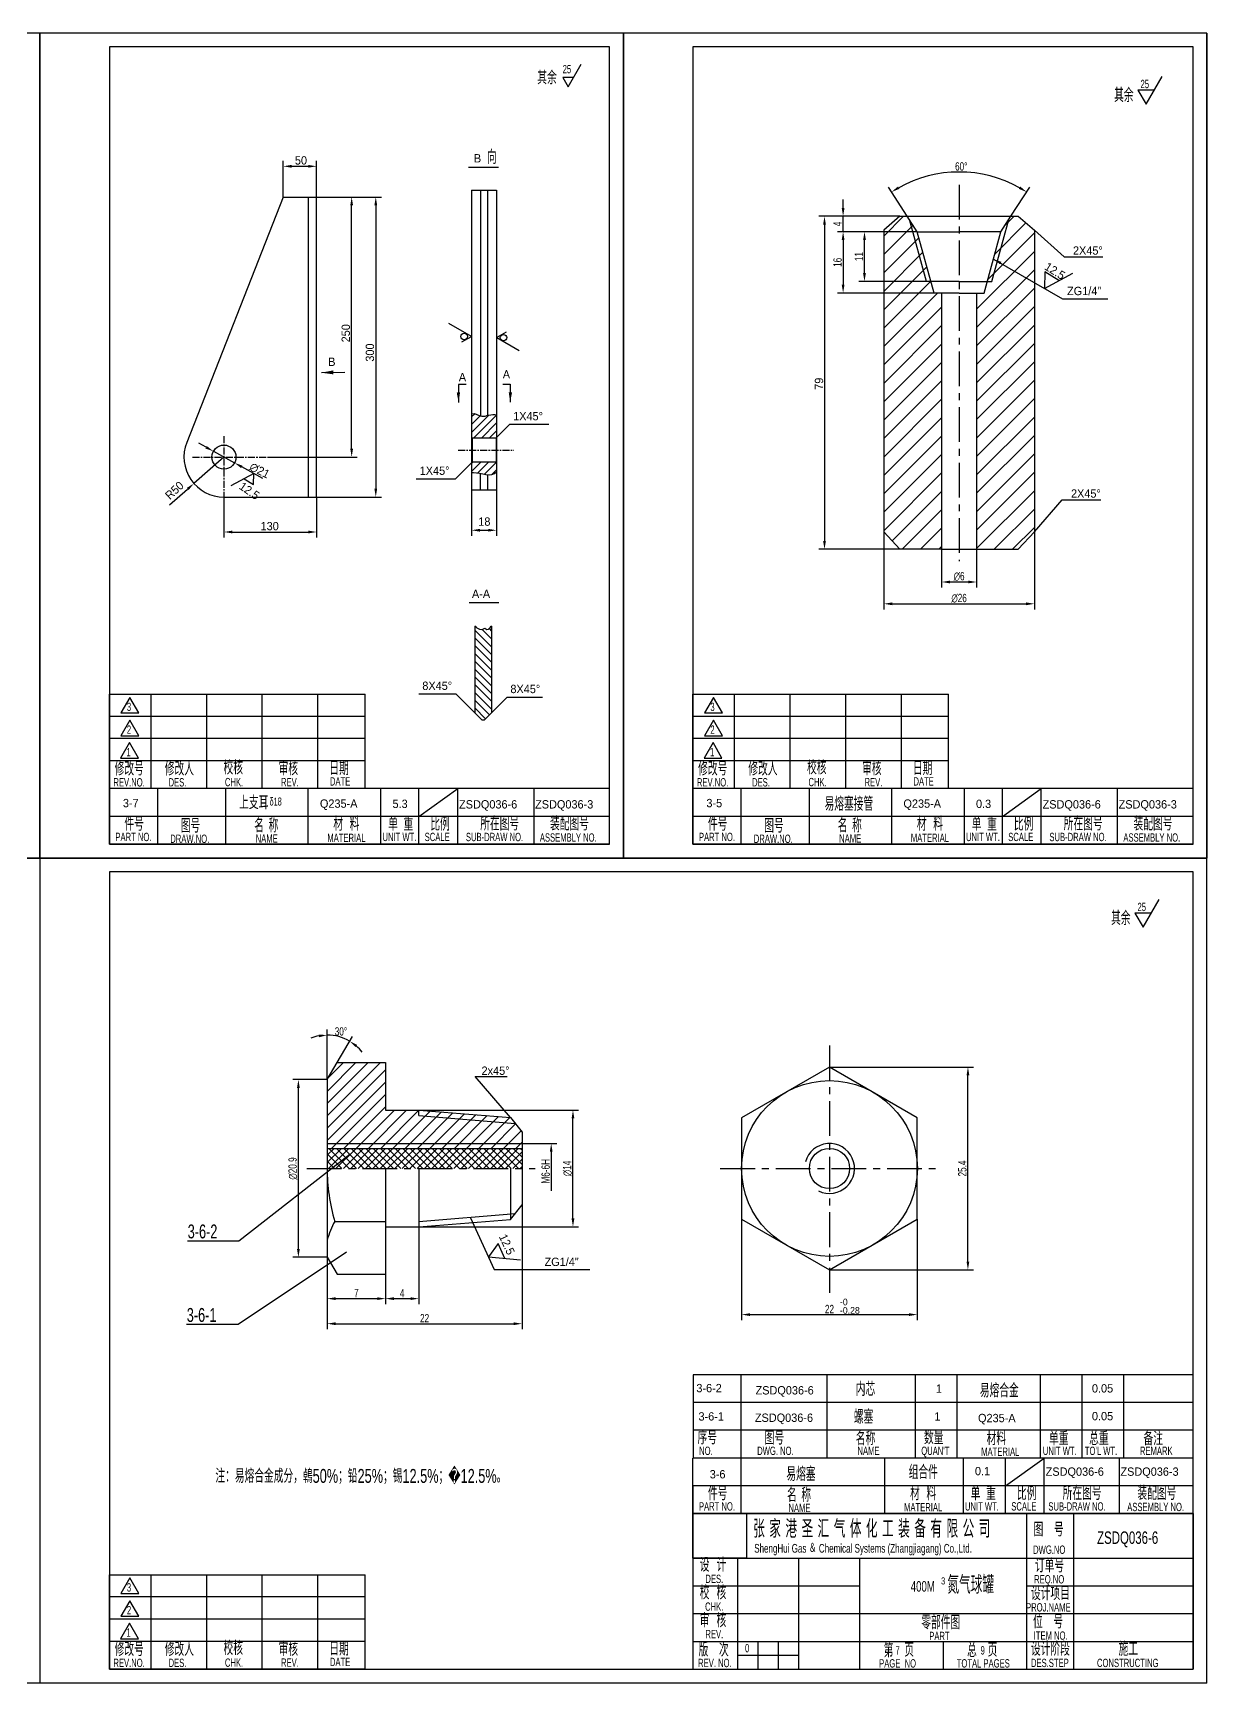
# Model space of a CAD drawing. Header units: millimetres. Extents: x 498745 to 743872, y 17439 to 118325.
# Drawn here: x 626138 to 645150, y 60414 to 87144 of the extents above; entities that cross this region are included whole.
import ezdxf

# ---------------------------------------------------------------- set-up
doc = ezdxf.new("R2010")
doc.units = ezdxf.units.MM
doc.header["$LTSCALE"] = 45
doc.linetypes.add('CENTER', pattern=[2, 1.25, -0.25, 0.25, -0.25])
doc.styles.add('HGCAD', font='HGCAD.SHX', dxfattribs={"width": 0.75, "bigfont": 'HGCADHZ.SHX'})
picture_1 = doc.add_image_def('image1.jpg', size_in_pixel=(195, 162))

# ---------------------------------------------------------------- blocks, each defined once
blk = doc.blocks.new('xgl')
at = {"color": 4, "linetype": 'Continuous'}
for p, q in [((0, 34), (92, 34)), ((0, 0), (0, 34)), ((92, 0), (92, 34)), ((92, 0), (0, 0))]:
    blk.add_line(p, q, dxfattribs=at)
at = {"color": 2, "linetype": 'Continuous'}
for p, q in [((15, 0), (15, 34)), ((35, 0), (35, 34)), ((55, 0), (55, 34)), ((75, 0), (75, 34)), ((92, 26), (0, 26)), ((92, 18), (0, 18)), ((92, 10), (0, 10))]:
    blk.add_line(p, q, dxfattribs=at)
at = {"color": 7, "linetype": 'Continuous'}
for points in [[(4.13, 27.23), (10.59, 27.23), (7.36, 32.82)], [(4.13, 19.03), (10.59, 19.03), (7.36, 24.62)], [(3.99, 10.96), (10.45, 10.96), (7.22, 16.55)]]:
    blk.add_lwpolyline(points, close=True, dxfattribs=at)
at = {"color": 7, "linetype": 'Continuous', "style": 'HGCAD', "width": 0.7}
for s, p in [('3', (6.28, 27.91)), ('2', (6.28, 19.71)), ('1', (6.14, 11.64)), ('REV.NO.', (1.43, 0.75)), ('DES.', (21.29, 0.75)), ('DATE', (79.36, 1.08))]:
    blk.add_text(s, height=3, dxfattribs=at).set_placement(p)
at = {"style": 'HGCAD', "width": 0.7}
for s, height, p in [('修改号', 5, (1.87, 4.69)), ('修改人', 5, (19.93, 4.69)), ('校核', 5, (41.07, 5.06)), ('审核', 5, (60.88, 4.75)), ('日期', 5, (79.15, 4.84)), ('CHK.', 3, (41.57, 0.83)), ('REV.', 3, (61.76, 0.83))]:
    blk.add_text(s, height=height, dxfattribs=at).set_placement(p)

msp = doc.modelspace()

# ---------------------------------------------------------------- hatches: boundary and pattern name
at = {"linetype": 'Continuous'}
h = msp.add_hatch(dxfattribs=at)
h.set_pattern_fill('ANSI31', scale=1687.5, style=0)
h.set_pattern_definition([(45, (654690.17, 60443.5), (-149.1553, 149.1553), [])])
h.paths.add_polyline_path([(640853.06, 82932.05), (640730.45, 82932.05), (639917.18, 82932.05), (639917.18, 79061.56), (640177, 78779.89), (640853.06, 78779.89)])
h.paths.add_polyline_path([(640678.93, 83120.21), (640605.72, 83120.21), (639917.18, 83120.21), (639917.18, 82932.05), (640730.45, 82932.05)])
h.paths.add_polyline_path([(640385.31, 83925.08), (639917.18, 83925.08), (639917.18, 83120.21), (640605.72, 83120.21)])
h.paths.add_polyline_path([(640331.65, 84121.05), (640297.02, 84174.54), (640177, 84174.54), (639917.18, 83948.27), (639917.18, 83925.08), (640385.31, 83925.08)])
h.paths.add_polyline_path([(640458.53, 83925.08), (640385.31, 83925.08), (640605.72, 83120.21), (640678.93, 83120.21)])
h.paths.add_polyline_path([(640331.65, 84121.05), (640385.31, 83925.08), (640458.53, 83925.08)])
h.paths.add_polyline_path([(642354.81, 83099.77), (641755.53, 83446.15), (641666.28, 83120.21), (641593.07, 83120.21), (641541.54, 82932.05), (641418.94, 82932.05), (641418.94, 78779.89), (642095, 78779.89), (642354.81, 79061.56)])
h.paths.add_polyline_path([(642354.81, 83948.27), (642095, 84174.54), (641974.98, 84174.54), (641940.34, 84121.05), (641755.53, 83446.15), (642354.81, 83099.77)])
h.paths.add_polyline_path([(641940.34, 84121.05), (641813.47, 83925.08), (641692.33, 83482.69), (641755.53, 83446.15)])
h.paths.add_polyline_path([(641755.53, 83446.15), (641692.33, 83482.69), (641593.07, 83120.21), (641666.28, 83120.21)])
at = {"ltscale": 2}
h = msp.add_hatch(dxfattribs=at)
h.set_pattern_fill('ANSI31', color=256, scale=28.125, angle=-90, style=0)
h.set_pattern_definition([(315, (679593.24, 421518.65), (63.142426, 63.142426), [])])
edge = h.paths.add_edge_path()
edge.add_spline(control_points=[(633563.05, 77533.16), (633544.56, 77529.62), (633502.52, 77445.4), (633454.28, 77507.82), (633417.38, 77474.87), (633355.18, 77481.13), (633318.64, 77511.73), (633293.05, 77533.16)], knot_values=[507.2267016, 507.2267016, 507.2267016, 507.2267016, 675.78788759, 742.15047789, 812.47216552, 886.53884381, 1059.76529325, 1059.76529325, 1059.76529325, 1059.76529325], degree=3, periodic=0)
edge.add_line((633293.05, 77533.16), (633293.05, 76132.29))
edge.add_line((633293.05, 76132.29), (633410.53, 76014.81))
edge.add_line((633410.53, 76014.81), (633445.57, 76014.81))
edge.add_line((633445.57, 76014.81), (633563.05, 76132.29))
edge.add_line((633563.05, 76132.29), (633563.05, 77533.16))
at = {"linetype": 'Continuous'}
h = msp.add_hatch(dxfattribs=at)
h.set_pattern_fill('ANSI31', scale=1125, style=0)
h.set_pattern_definition([(45, (635267.76, 60443.5), (-99.4369, 99.4369), [])])
h.paths.add_polyline_path([(634057.6, 69154.58), (634057.6, 69339.42), (633946.03, 69480.93), (632387, 69606.65), (632387, 69694.58), (631847, 69694.58), (631847, 70464.08), (631062.39, 70464.08), (630902, 70188.63), (630902, 69154.58)])
h.paths.add_polyline_path([(630902, 69154.58), (630902, 69075.77), (634057.6, 69075.77), (634057.6, 69154.58)])
h.paths.add_polyline_path([(632387, 69694.58), (632387, 69606.65), (633946.03, 69480.93), (633872, 69574.82)], flags=16)
h = msp.add_hatch(dxfattribs=at)
h.set_pattern_fill('ANSI37', scale=675, style=0)
h.set_pattern_definition([(45, (635267.76, 60443.504), (-59.6621, 59.6621), []), (135, (635267.76, 60443.504), (-59.6621, -59.6621), [])])
h.paths.add_polyline_path([(634057.6, 68749.58), (634057.6, 69075.77), (630902, 69075.77), (630902, 68749.58)])

# ---------------------------------------------------------------- linework, layer by layer
at = {"color": 7, "ltscale": 2}
for p, q in [((626250.43, 87144.35), (616800.43, 87144.35)), ((626250.43, 87144.35), (626250.43, 60414.35)), ((626250.43, 73779.35), (626250.43, 87144.35)), ((616800.43, 73779.35), (626250.43, 73779.35)), ((626250.43, 73779.35), (616800.43, 73779.35)), ((645150.43, 60414.35), (607350.43, 60414.35))]:
    msp.add_line(p, q, dxfattribs=at)
at = {"color": 7}
for p, q in [((626250.43, 87144.35), (626250.43, 73779.35)), ((635700.43, 87144.35), (626250.43, 87144.35)), ((635700.43, 87144.35), (635700.43, 73779.35)), ((635700.43, 73779.35), (635700.43, 87144.35)), ((645150.43, 87144.35), (635700.43, 87144.35)), ((645150.43, 73779.35), (645150.43, 87144.35)), ((645150.43, 87144.35), (645150.43, 73779.35)), ((640988.06, 78250.76), (641283.94, 78250.76)), ((632387.86, 74454.35), (633016.49, 74904.35)), ((641837.86, 74454.35), (642466.49, 74904.35)), ((626250.43, 73779.35), (645150.43, 73779.35)), ((645150.43, 73779.35), (626250.43, 73779.35)), ((626250.43, 73779.35), (635700.43, 73779.35)), ((635700.43, 73779.35), (626250.43, 73779.35)), ((635700.43, 73779.35), (645150.43, 73779.35)), ((645150.43, 73779.35), (635700.43, 73779.35)), ((645150.43, 60414.35), (645150.43, 73779.35))]:
    msp.add_line(p, q, dxfattribs=at)
at = {"color": 4, "ltscale": 2}
for p, q in [((627375.43, 86919.35), (627375.43, 74004.35)), ((635475.43, 86919.35), (627375.43, 86919.35)), ((635475.43, 74004.35), (635475.43, 86919.35)), ((630190.88, 84486.21), (628627.36, 80511.42)), ((630190.88, 84486.21), (630730.88, 84486.21)), ((630592.51, 84486.21), (630592.51, 79626.21)), ((630730.88, 79626.21), (630730.88, 84486.21)), ((633240.73, 84597.86), (633240.73, 79737.86)), ((633240.73, 84597.86), (633645.85, 84597.86)), ((633387.27, 84597.86), (633387.27, 80939.81)), ((633499.31, 84597.86), (633499.31, 80949.55)), ((633645.85, 84597.86), (633645.85, 79737.86)), ((633249.73, 80580.26), (633240.73, 80589.26)), ((633636.85, 80580.26), (633249.73, 80580.26)), ((633249.73, 80580.26), (633249.73, 80191.46)), ((633636.85, 80580.26), (633645.85, 80589.26)), ((633636.85, 80580.26), (633636.85, 80191.46)), ((633249.73, 80191.46), (633240.73, 80182.46)), ((633636.85, 80191.46), (633249.73, 80191.46)), ((633636.85, 80191.46), (633645.85, 80182.46)), ((633381.87, 80009.16), (633381.87, 79737.86)), ((633499.31, 79989.84), (633499.31, 79737.86)), ((633645.85, 79737.86), (633240.73, 79737.86)), ((629230.39, 79626.21), (630730.88, 79626.21)), ((633293.05, 77533.16), (633293.05, 76132.29)), ((633563.05, 77533.16), (633563.05, 76132.29)), ((633410.53, 76014.81), (633293.05, 76132.29)), ((633445.57, 76014.81), (633410.53, 76014.81)), ((633563.05, 76132.29), (633445.57, 76014.81)), ((627375.43, 74004.35), (635475.43, 74004.35)), ((636825.43, 74004.35), (644925.43, 74004.35))]:
    msp.add_line(p, q, dxfattribs=at)
at = {"color": 4}
for p, q in [((636825.43, 86919.35), (636825.43, 74004.35)), ((644925.43, 86919.35), (636825.43, 86919.35)), ((644925.43, 74004.35), (644925.43, 86919.35)), ((633190.05, 84973.21), (633675.66, 84973.21)), ((633198.88, 77916.92), (633684.48, 77916.92)), ((635475.43, 74904.35), (627375.43, 74904.35)), ((644925.43, 74904.35), (636825.43, 74904.35)), ((627375.43, 73554.35), (627375.43, 60639.35)), ((644925.43, 73554.35), (627375.43, 73554.35)), ((644925.43, 60639.35), (644925.43, 73554.35)), ((629472.78, 67572.37), (628638.6, 67572.37)), ((629457.74, 66219.43), (628623.56, 66219.43)), ((644925.43, 64059.35), (636825.43, 64059.35)), ((627375.43, 60639.35), (644925.43, 60639.35))]:
    msp.add_line(p, q, dxfattribs=at)
at = {"ltscale": 2}
for p, q in [((634807.15, 86273.85), (635017.03, 86637.36)), ((634894.84, 86425.72), (634719.47, 86425.72)), ((634719.47, 86425.72), (634807.15, 86273.85)), ((630190.88, 84486.21), (630190.88, 85074.84)), ((630730.88, 84486.21), (630730.88, 85074.84)), ((630325.88, 84984.84), (630595.88, 84984.84)), ((630730.88, 84486.21), (631388.41, 84486.21)), ((630730.88, 84486.21), (631779.16, 84486.21)), ((631298.41, 80409.21), (631298.41, 84351.21)), ((631689.16, 84351.21), (631689.16, 79761.21)), ((633236.58, 82227.28), (632873.07, 82437.16)), ((633084.71, 82139.59), (633236.58, 82227.28)), ((633801.86, 82297.99), (633649.99, 82210.31)), ((633649.99, 82210.31), (634013.51, 82000.43)), ((631187.59, 81643.11), (630808.21, 81641.37)), ((633151.93, 81449.91), (633030.29, 81449.91)), ((633030.29, 81449.91), (633030.29, 81158.82)), ((633744.04, 81453.07), (633865.68, 81453.07)), ((633865.68, 81453.07), (633865.68, 81161.98)), ((633240.73, 80926.67), (633290.71, 80976.65)), ((633240.73, 80674.1), (633522.24, 80955.6)), ((633240.73, 80800.38), (633381.87, 80941.52)), ((633273.18, 80580.26), (633645.85, 80952.92)), ((633399.47, 80580.26), (633645.85, 80826.64)), ((633645.85, 80589.26), (633856.33, 80799.75)), ((634489.24, 80799.75), (633856.33, 80799.75)), ((628941.65, 80432.75), (628823.31, 80497.72)), ((633525.75, 80580.26), (633645.85, 80700.35)), ((629230.39, 80274.21), (628743.81, 79846.26)), ((629059.98, 80367.77), (629400.79, 80180.65)), ((629955.82, 80274.21), (631388.41, 80274.21)), ((633240.73, 80168.96), (633263.24, 80191.46)), ((633240.73, 80042.67), (633389.52, 80191.46)), ((633340.75, 80016.41), (633515.81, 80191.46)), ((629711.84, 80007.35), (629343.15, 79806.7)), ((629858.12, 79929.55), (629519.13, 80115.68)), ((629557.8, 79923.52), (629707.42, 79832.04)), ((629707.42, 79832.04), (629711.84, 80007.35)), ((633240.73, 80182.46), (632975.41, 79917.14)), ((633447.44, 79996.81), (633639.47, 80188.84)), ((633568.8, 79991.88), (633645.85, 80068.93)), ((628348.83, 79498.87), (628642.44, 79757.1)), ((632975.41, 79917.14), (632342.51, 79917.14)), ((632975.41, 79917.14), (632442.24, 79917.14)), ((633240.73, 79737.86), (633240.73, 78998.92)), ((633645.85, 79737.86), (633645.85, 78998.92)), ((629230.39, 79610.62), (629230.39, 78970.33)), ((630730.88, 79626.21), (631779.16, 79626.21)), ((630730.88, 79626.21), (630730.88, 78970.33)), ((629365.39, 79060.33), (630595.88, 79060.33)), ((633375.73, 79088.92), (633510.85, 79088.92)), ((632992.73, 76432.61), (632385.16, 76432.61)), ((633293.05, 76132.29), (632992.73, 76432.61)), ((633563.05, 76132.29), (633811.6, 76380.84)), ((634388.51, 76380.84), (633811.6, 76380.84))]:
    msp.add_line(p, q, dxfattribs=at)
at = {"color": 7, "linetype": 'Continuous'}
for p, q in [((644164.99, 85989.64), (644425.46, 86440.77)), ((644032.16, 86219.72), (644164.99, 85989.64)), ((644297.83, 86219.72), (644032.16, 86219.72)), ((640297.02, 84174.54), (639992.77, 84644.49)), ((641974.98, 84174.54), (642279.23, 84644.49)), ((639257.4, 84309.54), (639257.4, 84444.54)), ((639167.4, 84174.54), (638866.4, 84174.54)), ((638956.4, 84039.54), (638956.4, 78914.89)), ((640177, 84174.54), (639167.4, 84174.54)), ((639257.4, 83925.08), (639257.4, 84174.54)), ((640605.72, 83120.21), (640331.65, 84121.05)), ((641666.28, 83120.21), (641940.34, 84121.05)), ((642354.81, 83948.27), (642835.4, 83520.73)), ((639917.18, 83925.08), (639167.4, 83925.08)), ((639513.56, 83925.08), (639167.4, 83925.08)), ((639257.4, 83790.08), (639257.4, 83067.05)), ((639257.4, 83790.08), (639257.4, 83655.08)), ((640458.53, 83925.08), (639513.56, 83925.08)), ((639603.56, 83255.21), (639603.56, 83790.08)), ((641692.33, 83482.69), (642809.26, 82837.1)), ((642835.4, 83520.73), (643462.36, 83520.73)), ((642526.06, 83273.35), (642517.03, 83007.83)), ((642517.03, 83007.83), (642976.75, 83252.8)), ((642751.49, 83132.76), (642526.06, 83273.35)), ((640730.45, 82932.05), (639167.4, 82932.05)), ((640605.72, 83120.21), (639513.56, 83120.21)), ((642809.26, 82837.1), (643546.73, 82837.1)), ((642354.81, 79061.56), (642803.25, 79584.32)), ((642803.25, 79584.32), (643430.21, 79584.32)), ((639917.18, 79061.56), (639917.18, 77807.28)), ((642354.81, 79061.56), (642354.81, 77807.28)), ((640177, 78779.89), (638866.4, 78779.89)), ((640853.06, 78779.89), (640853.06, 78160.76)), ((641418.94, 78779.89), (641418.94, 78160.76)), ((640052.18, 77897.28), (642219.81, 77897.28)), ((635475.43, 74454.35), (627375.43, 74454.35)), ((644925.43, 74454.35), (636825.43, 74454.35)), ((644115.89, 72657.62), (644376.35, 73108.75)), ((643983.05, 72887.7), (644115.89, 72657.62)), ((644248.72, 72887.7), (643983.05, 72887.7)), ((630902, 70188.63), (630902, 71000.06)), ((631062.39, 70464.08), (631310.31, 70889.85)), ((639036.86, 70392.09), (641368.91, 70392.09)), ((630902, 70188.63), (630345.99, 70188.63)), ((630435.99, 67445.52), (630435.99, 70053.63)), ((641278.91, 67242.06), (641278.91, 70257.09)), ((632387, 69694.58), (634972.73, 69694.58)), ((632387, 69606.65), (632387, 69694.58)), ((632387, 69606.65), (633946.03, 69480.93)), ((634882.73, 67939.58), (634882.73, 69559.58)), ((631270.4, 68975.19), (629472.78, 67572.37)), ((630902, 69154.58), (634057.6, 69154.58)), ((634057.6, 69154.58), (634620.24, 69154.58)), ((634530.24, 69019.58), (634530.24, 68388.64)), ((632387, 67892.5), (633946.03, 68018.23)), ((633218.56, 67959.56), (633608.36, 67115.46)), ((634057.6, 68159.73), (634057.6, 66144.73)), ((637614.4, 67928.32), (637614.4, 66292.51)), ((640459.33, 67928.32), (640459.33, 66292.51)), ((632387, 67804.58), (634972.73, 67804.58)), ((632387, 67804.58), (632387, 66551.22)), ((631217.42, 67391.98), (629457.74, 66219.43)), ((633669.24, 67533.96), (633516.26, 67316.75)), ((633780.86, 67292.88), (633669.24, 67533.96)), ((630902, 67310.52), (630345.99, 67310.52)), ((630902, 67310.52), (630902, 66551.22)), ((633516.26, 67316.75), (634035.08, 67269.94)), ((633608.36, 67115.46), (635153.87, 67115.46)), ((639036.86, 67107.06), (641368.91, 67107.06)), ((631847, 67035.08), (631847, 66551.22)), ((631847, 67035.08), (631847, 66551.22)), ((631037, 66641.22), (631712, 66641.22)), ((631982, 66641.22), (632252, 66641.22)), ((630902, 66551.22), (630902, 66144.73)), ((637749.4, 66382.51), (640324.33, 66382.51)), ((631037, 66234.73), (633922.6, 66234.73)), ((644928.66, 64959.35), (636828.66, 64959.35)), ((644928.66, 64959.35), (636828.66, 64959.35)), ((644928.66, 64959.35), (636828.66, 64959.35)), ((644928.66, 64509.35), (636828.66, 64509.35)), ((644925.43, 63609.35), (636825.43, 63609.35))]:
    msp.add_line(p, q, dxfattribs=at)
at = {"color": 1, "linetype": 'CENTER', "ltscale": 10}
for p, q in [((641136, 84683.08), (641136, 78586.92)), ((639036.86, 70739.24), (639036.86, 66733.73)), ((630571.56, 68749.58), (634272.66, 68749.58)), ((637268.83, 68749.58), (640865.29, 68749.58))]:
    msp.add_line(p, q, dxfattribs=at)
at = {"color": 4, "linetype": 'Continuous'}
for p, q in [((640177, 84174.54), (639917.18, 83948.27)), ((639917.18, 83948.27), (639917.18, 79061.56)), ((640177, 84174.54), (642095, 84174.54)), ((640458.53, 83925.08), (640297.02, 84174.54)), ((641813.47, 83925.08), (641974.98, 84174.54)), ((642095, 84174.54), (642354.81, 83948.27)), ((642354.81, 83948.27), (642354.81, 79061.56)), ((640730.45, 82932.05), (640458.53, 83925.08)), ((640458.53, 83925.08), (641136, 83925.08)), ((641813.47, 83925.08), (641136, 83925.08)), ((641541.54, 82932.05), (641813.47, 83925.08)), ((641136, 83120.21), (640605.72, 83120.21)), ((641136, 82932.05), (640730.45, 82932.05)), ((640853.06, 82932.05), (640853.06, 78779.89)), ((641136, 83120.21), (641666.28, 83120.21)), ((641136, 82932.05), (641541.54, 82932.05)), ((641418.94, 82932.05), (641418.94, 78779.89)), ((640177, 78779.89), (639917.18, 79061.56)), ((642095, 78779.89), (642354.81, 79061.56)), ((640853.06, 78779.89), (640177, 78779.89)), ((640853.06, 78779.89), (641418.94, 78779.89)), ((641418.94, 78779.89), (642095, 78779.89)), ((627375.43, 74004.35), (627375.43, 74904.35)), ((628158.89, 74004.35), (628158.89, 74904.35)), ((629256.27, 74904.35), (629256.27, 74004.08)), ((630594.68, 74004.35), (630594.68, 74904.35)), ((631772.38, 74004.35), (631772.38, 74904.35)), ((632387.86, 74004.35), (632387.86, 74904.35)), ((633016.49, 74004.35), (633016.49, 74904.35)), ((634251.68, 74004.35), (634251.68, 74904.35)), ((635475.43, 74004.35), (635475.43, 74904.35)), ((636825.43, 74004.35), (636825.43, 74904.35)), ((637608.88, 74004.35), (637608.88, 74904.35)), ((638706.27, 74904.35), (638706.27, 74004.08)), ((640044.68, 74004.35), (640044.68, 74904.35)), ((641222.37, 74004.35), (641222.37, 74904.35)), ((641837.86, 74004.35), (641837.86, 74904.35)), ((642466.49, 74004.35), (642466.49, 74904.35)), ((643701.68, 74004.35), (643701.68, 74904.35)), ((644925.43, 74004.35), (644925.43, 74904.35)), ((635475.43, 74004.35), (627375.43, 74004.35)), ((644925.43, 74004.35), (636825.43, 74004.35)), ((630902, 70188.63), (631062.39, 70464.08)), ((631062.39, 70464.08), (631847, 70464.08)), ((631847, 70464.08), (631847, 69694.58)), ((630902, 70188.63), (630902, 67310.52)), ((631847, 69694.58), (632387, 69694.58)), ((632387, 69694.58), (633872, 69574.82)), ((633872, 69574.82), (634057.6, 69339.42)), ((634057.6, 69339.42), (634057.6, 68159.73)), ((630902, 69075.77), (634057.6, 69075.77)), ((631847, 68749.58), (631847, 67035.08)), ((632387, 68749.58), (632387, 67804.58)), ((633872, 68749.58), (633872, 67924.33)), ((632387, 67804.58), (633872, 67924.33)), ((633872, 67924.33), (634057.6, 68159.73)), ((631024.6, 67892.33), (631847, 67892.33)), ((631847, 67804.58), (632387, 67804.58)), ((630902, 67310.52), (631062.39, 67035.08)), ((631062.39, 67035.08), (631847, 67035.08)), ((644928.66, 65409.35), (636828.66, 65409.35)), ((644928.66, 65409.35), (636828.66, 65409.35)), ((644928.66, 65409.35), (636828.66, 65409.35)), ((636828.66, 65409.35), (636828.66, 64059.35)), ((637604.68, 64059.35), (637604.68, 65409.35)), ((639001.91, 64059.35), (639001.91, 65409.35)), ((640428.66, 64059.35), (640428.66, 65409.35)), ((641103.66, 64059.35), (641103.66, 65409.35)), ((642453.66, 64059.35), (642453.66, 65409.35)), ((643128.66, 64059.35), (643128.66, 65409.35)), ((643803.66, 64059.35), (643803.66, 65409.35)), ((644925.42, 64059.35), (644925.42, 65409.35)), ((644925.42, 64059.35), (636825.42, 64059.35)), ((644925.42, 64059.35), (636825.42, 64059.35)), ((636825.43, 63159.35), (636825.43, 64059.35)), ((644928.66, 64059.35), (636828.66, 64059.35)), ((644928.66, 64059.35), (636828.66, 64059.35)), ((644928.66, 64059.35), (636831.9, 64059.35)), ((637608.88, 63159.35), (637608.88, 64059.35)), ((639934.87, 63159.35), (639934.87, 64059.35)), ((641204.99, 63159.35), (641204.99, 64059.35)), ((641204.99, 63159.35), (641204.99, 64059.35)), ((641887.49, 63159.35), (641887.49, 64059.35)), ((642516.12, 63159.35), (642516.12, 64059.35)), ((643732.02, 63159.35), (643732.02, 64059.35)), ((636825.43, 63609.35), (636825.43, 63159.35)), ((644925.43, 63159.35), (636822.19, 63159.35)), ((644925.43, 63159.35), (636822.19, 63159.35)), ((644925.43, 63159.35), (636822.19, 63159.35)), ((644925.43, 63159.35), (636822.19, 63159.35)), ((636825.43, 63159.35), (636825.43, 60639.35)), ((644925.43, 63159.35), (636825.43, 63159.35)), ((644925.43, 63159.35), (636825.43, 63159.35)), ((644925.43, 63159.35), (636825.43, 63159.35)), ((636825.43, 63159.35), (644925.43, 63159.35)), ((644925.43, 63159.35), (636825.43, 63159.35)), ((644925.43, 63159.35), (636825.43, 63159.35)), ((644925.43, 63159.35), (636825.43, 63159.35)), ((644925.43, 63159.35), (636825.43, 63159.35)), ((644925.43, 63159.35), (636825.43, 63159.35)), ((644925.43, 63159.35), (636825.43, 63159.35)), ((644925.43, 63159.35), (636825.43, 63159.35)), ((644925.43, 63159.35), (636825.43, 63159.35)), ((644925.43, 63159.35), (636825.43, 63159.35)), ((644925.43, 63159.35), (636825.43, 63159.35)), ((644925.43, 63159.35), (636825.43, 63159.35)), ((644925.43, 63159.35), (636825.43, 63159.35)), ((644925.43, 63159.35), (636825.43, 63159.35)), ((644925.43, 63159.35), (636825.43, 63159.35)), ((644925.43, 63159.35), (636825.43, 63159.35)), ((644925.43, 63159.35), (636825.43, 63159.35)), ((644925.43, 63159.35), (636825.43, 63159.35)), ((644925.43, 63159.35), (636825.43, 63159.35)), ((644925.43, 63159.35), (636825.43, 63159.35)), ((644925.43, 63159.35), (636825.43, 63159.35)), ((644925.43, 63159.35), (636825.43, 63159.35)), ((644925.43, 63159.35), (636825.43, 63159.35)), ((644925.43, 63159.35), (636825.43, 63159.35)), ((644925.43, 63159.35), (636825.43, 63159.35)), ((644925.43, 63159.35), (636825.43, 63159.35)), ((644925.43, 63159.35), (636825.43, 63159.35)), ((644925.43, 63159.35), (636825.43, 63159.35)), ((644925.43, 63159.35), (636828.66, 63159.35)), ((644925.43, 63159.35), (636828.66, 63159.35)), ((644925.43, 63159.35), (636828.66, 63159.35)), ((644925.43, 63159.35), (636828.66, 63159.35)), ((644925.43, 63159.35), (636828.66, 63159.35)), ((644925.43, 63159.35), (636828.66, 63159.35)), ((644925.43, 63159.35), (636828.66, 63159.35)), ((644925.43, 63159.35), (636828.66, 63159.35)), ((644925.43, 63159.35), (636828.66, 63159.35)), ((644925.43, 63159.35), (636828.66, 63159.35)), ((644925.43, 63159.35), (636828.66, 63159.35)), ((644925.43, 63159.35), (636828.66, 63159.35)), ((644925.43, 63159.35), (636828.66, 63159.35)), ((644925.43, 63159.35), (636828.66, 63159.35)), ((642225.43, 63159.35), (642225.43, 60639.35)), ((642990.43, 63159.35), (642990.43, 60639.35)), ((644925.43, 63159.35), (644925.43, 60639.35)), ((636825.43, 62439.35), (644925.43, 62439.35)), ((637545.43, 62439.35), (637545.43, 60639.35)), ((638535.43, 62439.35), (638535.43, 60639.35)), ((639525.43, 62439.35), (639525.43, 60639.35)), ((636825.43, 61989.35), (639525.43, 61989.35)), ((642225.43, 61989.35), (644925.43, 61989.35)), ((636825.43, 61539.35), (642225.43, 61539.35)), ((642225.43, 61539.35), (644925.43, 61539.35)), ((636825.43, 61089.35), (642225.43, 61089.35)), ((637875.43, 61089.35), (637875.43, 60639.35)), ((638205.43, 61089.35), (638205.43, 60639.35)), ((640875.43, 61089.35), (640875.43, 60639.35)), ((642225.43, 61089.35), (644925.43, 61089.35)), ((637545.43, 60864.26), (638535.43, 60864.26)), ((636825.43, 60639.35), (642225.43, 60639.35)), ((642225.43, 60639.35), (644925.43, 60639.35))]:
    msp.add_line(p, q, dxfattribs=at)
at = {"color": 1, "linetype": 'CENTER', "ltscale": 2}
for p, q in [((629230.39, 80611.11), (629230.39, 79610.62)), ((628719.52, 80274.21), (629955.82, 80274.21)), ((633021.74, 80385.86), (633923.22, 80385.86))]:
    msp.add_line(p, q, dxfattribs=at)
at = {"linetype": 'Continuous'}
for p, q in [((633298.9, 70241.9), (633815.23, 70241.9)), ((633872, 69574.82), (633298.9, 70241.9)), ((641887.49, 63609.35), (642516.12, 64059.35))]:
    msp.add_line(p, q, dxfattribs=at)
at = {"color": 4, "linetype": 'Continuous'}
msp.add_lwpolyline([(639036.86, 70392.09), (637614.4, 69570.84), (637614.4, 67928.32), (639036.86, 67107.06), (640459.33, 67928.32), (640459.33, 69570.84)], close=True, dxfattribs=at)
at = {"ltscale": 2}
for centre in [(633121.17, 82228.46), (633757.89, 82208.87)]:
    msp.add_circle(centre, 52.48, dxfattribs=at)
at = {"color": 4, "ltscale": 2}
msp.add_circle((629230.39, 80274.21), 194.4, dxfattribs=at)
at = {"color": 4, "linetype": 'Continuous'}
for radius in [1423.64, 325.84]:
    msp.add_circle((639036.86, 68749.58), radius, dxfattribs=at)
at = {"color": 7, "linetype": 'Continuous'}
for centre, radius, start, end in [((641136, 82878.65), 2013.61, 60.922468, 119.077532), ((630902, 70188.63), 721.43, 100.73736, 111.474721), ((630902, 70188.63), 721.43, 59.788362, 90), ((630902, 70188.63), 721.43, 38.313641, 49.051002)]:
    msp.add_arc(centre, radius, start, end, dxfattribs=at)
at = {"color": 4, "ltscale": 2}
msp.add_arc((629230.39, 80274.21), 648, 158.52739, 270, dxfattribs=at)
at = {"linetype": 'Continuous'}
msp.add_arc((639036.86, 68749.58), 405, 243.844307, 164.743193, dxfattribs=at)
at = {"color": 4, "linetype": 'Continuous'}
for centre, radius, start, end in [((633965.81, 68750.34), 3063.81, 180.014274, 196.263038), ((632320.19, 67185.04), 1476.08, 151.369218, 163.900208)]:
    msp.add_arc(centre, radius, start, end, dxfattribs=at)
at = {"ltscale": 2}
for points, knots in [([(633240.73, 80966), (633244.42, 80969.15), (633287.01, 80998.91), (633394.61, 80907.79), (633519.64, 80962.68), (633606.5, 80967.84), (633645.85, 80956.68)], [727.98917381, 727.98917381, 727.98917381, 727.98917381, 755.42692782, 1034.55024842, 1240.44957885, 1465.42077863, 1465.42077863, 1465.42077863, 1465.42077863]), ([(633240.73, 80022.11), (633250.88, 80021.82), (633383.5, 80030.32), (633561.15, 79938.35), (633645.85, 80034)], [516.90515934, 516.90515934, 516.90515934, 516.90515934, 571.18095137, 1232.41714896, 1232.41714896, 1232.41714896, 1232.41714896]), ([(633563.05, 77533.16), (633544.56, 77529.62), (633502.52, 77445.4), (633454.28, 77507.82), (633417.38, 77474.87), (633355.18, 77481.13), (633318.64, 77511.73), (633293.05, 77533.16)], [507.2267016, 507.2267016, 507.2267016, 507.2267016, 675.78788759, 742.15047789, 812.47216552, 886.53884381, 1059.76529325, 1059.76529325, 1059.76529325, 1059.76529325])]:
    msp.add_open_spline(points, degree=3, knots=knots, dxfattribs=at)
for points in [[(630325.88, 85007.34), (630325.88, 84962.34), (630190.88, 84984.84)], [(630595.88, 85007.34), (630595.88, 84962.34), (630730.88, 84984.84)], [(631275.91, 84351.21), (631320.91, 84351.21), (631298.41, 84486.21)], [(631666.66, 84351.21), (631711.66, 84351.21), (631689.16, 84486.21)], [(631001.67, 81679.01), (631003.42, 81614.24), (630808.21, 81641.37)], [(632999.89, 81320.21), (633053.88, 81321.35), (633030.29, 81158.82)], [(633896.07, 81323.37), (633842.09, 81324.51), (633865.68, 81161.98)], [(628952.48, 80452.47), (628930.82, 80413.02), (629059.98, 80367.77)], [(631275.91, 80409.21), (631320.91, 80409.21), (631298.41, 80274.21)], [(629529.96, 80135.4), (629508.3, 80095.95), (629400.79, 80180.65)], [(628627.58, 79773.99), (628657.3, 79740.2), (628743.81, 79846.26)], [(631666.66, 79761.21), (631711.66, 79761.21), (631689.16, 79626.21)], [(629365.39, 79082.83), (629365.39, 79037.83), (629230.39, 79060.33)], [(630595.88, 79082.83), (630595.88, 79037.83), (630730.88, 79060.33)], [(633375.73, 79111.42), (633375.73, 79066.42), (633240.73, 79088.92)], [(633510.85, 79111.42), (633510.85, 79066.42), (633645.85, 79088.92)]]:
    msp.add_solid(points, dxfattribs=at)
at = {"color": 7, "linetype": 'Continuous'}
for points in [[(640168.99, 84619.18), (640145.81, 84657.76), (640041.68, 84568.94)], [(642126.18, 84657.76), (642103.01, 84619.18), (642230.32, 84568.94)], [(639234.9, 84309.54), (639279.9, 84309.54), (639257.4, 84174.54)], [(638933.9, 84039.54), (638978.9, 84039.54), (638956.4, 84174.54)], [(639234.9, 83790.08), (639279.9, 83790.08), (639257.4, 83925.08)], [(639234.9, 83790.08), (639279.9, 83790.08), (639257.4, 83925.08)], [(639581.06, 83790.08), (639626.06, 83790.08), (639603.56, 83925.08)], [(641799.11, 83397.08), (641821.1, 83436.34), (641692.33, 83482.69)], [(639581.06, 83255.21), (639626.06, 83255.21), (639603.56, 83120.21)], [(639234.9, 83067.05), (639279.9, 83067.05), (639257.4, 82932.05)], [(638933.9, 78914.89), (638978.9, 78914.89), (638956.4, 78779.89)], [(640988.06, 78273.26), (640988.06, 78228.26), (640853.06, 78250.76)], [(641283.94, 78273.26), (641283.94, 78228.26), (641418.94, 78250.76)], [(640052.18, 77919.78), (640052.18, 77874.78), (639917.18, 77897.28)], [(642219.81, 77919.78), (642219.81, 77874.78), (642354.81, 77897.28)], [(630765.49, 70919.83), (630769.7, 70875.03), (630902, 70910.06)], [(631361.73, 70715.22), (631387.91, 70751.82), (631265.02, 70812.07)], [(641256.41, 70257.09), (641301.41, 70257.09), (641278.91, 70392.09)], [(630413.49, 70053.63), (630458.49, 70053.63), (630435.99, 70188.63)], [(634860.23, 69559.58), (634905.23, 69559.58), (634882.73, 69694.58)], [(634507.74, 69019.58), (634552.74, 69019.58), (634530.24, 69154.58)], [(634860.23, 67939.58), (634905.23, 67939.58), (634882.73, 67804.58)], [(630413.49, 67445.52), (630458.49, 67445.52), (630435.99, 67310.52)], [(641256.41, 67242.06), (641301.41, 67242.06), (641278.91, 67107.06)], [(631037, 66663.72), (631037, 66618.72), (630902, 66641.22)], [(631712, 66663.72), (631712, 66618.72), (631847, 66641.22)], [(631982, 66663.72), (631982, 66618.72), (631847, 66641.22)], [(632252, 66663.72), (632252, 66618.72), (632387, 66641.22)], [(637749.4, 66405.01), (637749.4, 66360.01), (637614.4, 66382.51)], [(640324.33, 66405.01), (640324.33, 66360.01), (640459.33, 66382.51)], [(631037, 66257.23), (631037, 66212.23), (630902, 66234.73)], [(633922.6, 66257.23), (633922.6, 66212.23), (634057.6, 66234.73)]]:
    msp.add_solid(points, dxfattribs=at)

# ---------------------------------------------------------------- block references
at = {"ltscale": 2, "xscale": 45, "yscale": 45, "zscale": 45}
msp.add_blockref('xgl', (627375.43, 74904.35), dxfattribs=at)
at = {"color": 4, "xscale": 45, "yscale": 45, "zscale": 45}
for p in [(636825.43, 74904.35), (627375.43, 60639.35)]:
    msp.add_blockref('xgl', p, dxfattribs=at)

# ---------------------------------------------------------------- texts
at = {"color": 7, "style": 'HGCAD', "width": 0.7}
for s, height, p in [('25', 135, (634715.61, 86491.49)), ('向', 225, (633488.42, 85023.34)), ('ZSDQ036-6', 202.5, (643370.62, 62667.68))]:
    msp.add_text(s, height=height, dxfattribs=at).set_placement(p)
at = {"color": 7, "linetype": 'Continuous', "style": 'HGCAD'}
for s, height, width, p in [('其余', 216, 0.7, (634303.18, 86313.79)), ('25', 135, 0.7, (644074.27, 86251.3)), ('上支耳', 216, 0.7, (629474.08, 74569.63)), ('易熔塞接管', 225, 0.7, (638957.47, 74544.05)), ('PART NO.', 135, 0.7, (627472.52, 74053.38)), ('DRAW.NO.', 135, 0.7, (628360.73, 74023.54)), ('NAME', 135, 0.7, (629743.81, 74027.07)), ('MATERIAL', 135, 0.7, (630904.5, 74039.2)), ('UNIT WT.', 135, 0.7, (631797.61, 74053.38)), ('SCALE', 135, 0.7, (632481.46, 74053.38)), ('SUB-DRAW NO.', 135, 0.7, (633148.57, 74052.28)), ('ASSEMBLY NO.', 135, 0.7, (634346.12, 74043.93)), ('PART NO.', 135, 0.7, (636922.52, 74053.38)), ('DRAW.NO.', 135, 0.7, (637810.73, 74023.54)), ('NAME', 135, 0.7, (639193.81, 74027.07)), ('MATERIAL', 135, 0.7, (640354.5, 74039.2)), ('UNIT WT.', 135, 0.7, (641247.61, 74053.38)), ('SCALE', 135, 0.7, (641931.46, 74053.38)), ('SUB-DRAW NO.', 135, 0.7, (642598.56, 74052.28)), ('ASSEMBLY NO.', 135, 0.7, (643796.12, 74043.93)), ('25', 135, 0.7, (644025.16, 72919.28)), ('3-6-2', 225, 0.7, (628643.05, 67617.26)), ('3-6-1', 225, 0.7, (628628.01, 66264.33)), ('序号', 216, 0.7, (636899.21, 64281.35)), ('图号', 216, 0.7, (637985.86, 64276.4)), ('名称', 216, 0.7, (639462.16, 64266.5)), ('数量', 216, 0.7, (640566.78, 64281.35)), ('材料', 216, 0.7, (641580.43, 64267.18)), ('单重', 216, 0.7, (642592.26, 64266.5)), ('总重', 216, 0.7, (643240.64, 64266.5)), ('备注', 216, 0.7, (644121.18, 64266.5)), ('NO.', 135, 0.7, (636925.75, 64108.38)), ('DWG. NO.', 135, 0.7, (637866.02, 64108.38)), ('NAME', 135, 0.7, (639490.19, 64108.38)), ("QUAN'T", 135, 0.7, (640523.59, 64108.38)), ('MATERIAL', 135, 0.7, (641493.76, 64094.2)), ('UNIT WT.', 135, 0.7, (642491.44, 64108.38)), ("TO'L WT.", 135, 0.7, (643172.1, 64108.38)), ('REMARK', 135, 0.7, (644064.47, 64108.38)), ('PART NO.', 135, 0.7, (636922.52, 63208.38)), ('NAME', 135, 0.7, (638372.34, 63182.07)), ('MATERIAL', 135, 0.7, (640244.69, 63194.2)), ('UNIT WT.', 135, 0.7, (641230.22, 63208.38)), ('SCALE', 135, 0.7, (641981.09, 63208.38)), ('SUB-DRAW NO.', 135, 0.7, (642581.18, 63207.28)), ('ASSEMBLY NO.', 135, 0.7, (643858.45, 63198.93)), ('DWG.NO', 135.054, 0.7, (642334.43, 62506.57)), ('DES.', 135.054, 0.7, (637026.92, 62034.41)), ('400M', 170.303, 0.7, (640352.92, 61894.86)), ('3', 113.4, 0.7, (640844.13, 62011.37)), ('氮气球罐', 291.947, 0.68, (640946.22, 61860.11)), ('REQ.NO', 135.054, 0.7, (642351.38, 62026.98)), ('CHK.', 135.054, 0.7, (637022.17, 61584.24)), ('PROJ.NAME', 135.054, 0.7, (642220.69, 61572.47)), ('REV.', 135.054, 0.7, (637027.34, 61139.91)), ('PART ', 135.054, 0.7, (640652.53, 61108.88)), ('ITEM NO.', 135.054, 0.7, (642344.4, 61115.04)), ('0', 135.05, 0.7, (637669.12, 60911.72)), ('7', 135.05, 0.7, (640105.48, 60875.76)), ('9', 135.05, 0.7, (641484.17, 60876.19)), ('REV. NO.', 135.054, 0.7, (636909.09, 60671.75)), ('PAGE  NO', 135.054, 0.7, (639840.88, 60665.09)), ('TOTAL PAGES', 135.0539, 0.7, (641097.95, 60665.09)), ('DES.STEP', 135.054, 0.7, (642299.68, 60672.47)), ('CONSTRUCTING', 135.0539, 0.7, (643369, 60672.47))]:
    msp.add_text(s, height=height, dxfattribs=dict(at, width=width)).set_placement(p)
at = {"style": 'HGCAD', "width": 0.7}
for s, height, p in [('其余', 225, (643646.75, 86025)), ('件号', 225, (627617.83, 74219.71)), ('图号', 225, (628530.38, 74189.87)), ('名', 225, (629720.41, 74193.4)), ('称', 225, (629952.3, 74193.4)), ('材', 225, (631001.56, 74219.71)), ('料', 225, (631266.58, 74219.71)), ('单', 225, (631890.8, 74219.71)), ('重', 225, (632139.25, 74219.71)), ('比例', 225, (632573.1, 74219.71)), ('所在图号', 225, (633380.51, 74224.8)), ('装配图号', 225, (634511.19, 74224.8)), ('件号', 225, (637067.83, 74219.71)), ('图号', 225, (637980.38, 74189.87)), ('名', 225, (639170.41, 74193.4)), ('称', 225, (639402.3, 74193.4)), ('材', 225, (640451.56, 74219.71)), ('料', 225, (640716.58, 74219.71)), ('单', 225, (641340.8, 74219.71)), ('重', 225, (641589.25, 74219.71)), ('比例', 225, (642023.1, 74219.71)), ('所在图号', 225, (642830.5, 74224.8)), ('装配图号', 225, (643961.19, 74224.8)), ('其余', 225, (643597.64, 72692.98)), ('内芯', 225, (639462.44, 65063.2)), ('易熔合金', 225, (641471.42, 65040.89)), ('螺塞', 225, (639431.87, 64615.03)), ('注：易熔合金成分，鵫50%；铅25%；锡12.5%；\\M+1EFD312.5%。', 225, (629091.59, 63656.68)), ('件号', 225, (637067.83, 63374.71)), ('材', 225, (640341.75, 63374.71)), ('料', 225, (640606.77, 63374.71)), ('单', 225, (641323.42, 63374.71)), ('重', 225, (641571.87, 63374.71)), ('比例', 225, (642072.73, 63374.71)), ('所在图号', 225, (642813.12, 63379.8)), ('装配图号', 225, (644023.52, 63379.8)), ('名', 225, (638348.94, 63348.4)), ('称', 225, (638580.83, 63348.4)), ('图   号', 225.09, (642342.64, 62789.53)), ('设  计', 225.09, (636935.37, 62216.93)), ('订单号', 225.09, (642364.27, 62205.24)), ('校  核', 225.09, (636935.37, 61766.93)), ('设计项目', 225.09, (642300.24, 61755.24)), ('审  核', 225.09, (636935.37, 61316.93)), ('零部件图', 225.09, (640523.3, 61283.64)), ('位   号', 225.09, (642333.8, 61297.8)), ('版   次', 225.09, (636917.29, 60843.63)), ('第', 225.09, (639914.7, 60831.95)), ('页', 225.09, (640248.82, 60839.22)), ('总', 225.09, (641264.7, 60831.95)), ('页', 225.09, (641598.82, 60839.22)), ('设计阶段', 225.09, (642300.24, 60855.24)), ('施工', 225.09, (643718.65, 60855.24))]:
    msp.add_text(s, height=height, dxfattribs=at).set_placement(p)
at = {"color": 7, "style": 'HGCAD'}
for s, height, p in [('50', 135, (630379.16, 85012.97)), ('B', 135, (633278.21, 85046.83)), ('2X45%%D', 135, (642980.08, 83552.86)), ('ZG1/4"', 135, (642884.52, 82897.27)), ('B', 135, (630919.16, 81750.88)), ('A', 135, (633033.91, 81502.23)), ('A', 135, (633745.77, 81547.34)), ('1X45%%D', 135, (633913.87, 80869.2)), ('1X45%%D', 135, (632400.05, 79986.59)), ('2X45%%D', 135, (642947.93, 79616.45)), ('130', 135, (629823.5, 79088.46)), ('18', 135, (633349.13, 79161.77)), ('A-A', 135, (633246.66, 77991.74)), ('8X45%%D', 135, (632442.7, 76502.06)), ('8X45%%D', 135, (633869.14, 76450.29)), ('Q235-A', 135, (630784.32, 74593.48)), ('5.3', 135, (631959.79, 74589.38)), ('ZSDQ036-6', 135, (633037.96, 74581.12)), ('ZSDQ036-3', 135, (634269.44, 74581.12)), ('Q235-A', 135, (640234.32, 74593.48)), ('0.3', 135, (641409.79, 74589.38)), ('ZSDQ036-6', 135, (642487.96, 74581.12)), ('ZSDQ036-3', 135, (643719.44, 74581.12)), ('2x45%%D', 135, (633401.62, 70266.42)), ('ZG1/4"', 135, (634421.78, 67169.66)), ('-0', 108, (639205.55, 66533.04)), ('-0.28', 108, (639205.55, 66396.59)), ('3-6-2', 135, (636880.58, 65124.26)), ('ZSDQ036-6', 135, (637839.16, 65088.62)), ('1', 135, (640760.61, 65115.55)), ('0.05', 135, (643286.84, 65120.15)), ('3-6-1', 135, (636915.43, 64665.55)), ('ZSDQ036-6', 135, (637828.04, 64644.33)), ('1', 135, (640735.05, 64665.55)), (' Q235-A', 135, (641393.43, 64639.16)), ('0.05', 135, (643287.06, 64670.15)), ('0.1', 135, (641392.41, 63779.49)), ('ZSDQ036-6', 135, (642538.17, 63771.27)), ('ZSDQ036-3', 135, (643748.82, 63771.27)), ('3-6', 135, (637097.42, 63728.72))]:
    msp.add_text(s, height=height, dxfattribs=at).set_placement(p)
at = {"color": 7, "linetype": 'Continuous', "style": 'HGCAD'}
for rotation, p in [(328.051183, (642506.11, 83323)), (294.844083, (633679.74, 67647.54))]:
    msp.add_text('12.5', height=135, rotation=rotation, dxfattribs=at).set_placement(p)
at = {"color": 7, "style": 'HGCAD'}
for s, rotation, p in [('250', 90, (631270.28, 82132.71)), ('300', 90, (631661.04, 81819.96)), ('79', 90, (638933.9, 81364.72)), ('∅21', 333.453223, (629630.19, 80074.14)), ('R50', 42.443392, (628353.28, 79576.2)), ('12.5', 325.512585, (629462.53, 79770.06))]:
    msp.add_text(s, height=135, rotation=rotation, dxfattribs=at).set_placement(p)
at = {"linetype": 'Continuous', "style": 'HGCAD'}
for s, p in [('3-7', (627593.58, 74601.6)), ('3-5', (637043.58, 74601.6))]:
    msp.add_text(s, height=135, dxfattribs=at).set_placement(p)
at = {"linetype": 'Continuous', "style": 'HGCAD', "width": 0.7}
msp.add_text(' δ18', height=129.6, dxfattribs=at).set_placement((629935.59, 74629.69))
at = {"color": 7, "linetype": 'Continuous', "lineweight": 15, "style": 'HGCAD', "width": 0.7}
for s, p in [('易熔塞', (638338.31, 63688.12)), ('组合件', (640319.6, 63717.04))]:
    msp.add_text(s, height=225, dxfattribs=at).set_placement(p)
at = {"color": 4, "style": 'HGCAD', "width": 0.68}
msp.add_text('张 家 港 圣 汇 气 体 化 工 装 备 有 限 公 司', height=292.0638, dxfattribs=at).set_placement((637801.35, 62766.1))
at = {"color": 4, "linetype": 'Continuous', "style": 'HGCAD', "width": 0.7}
msp.add_text(' ShengHui Gas ＆ Chemical Systems (Zhangjiagang) Co.,Ltd.', height=141.9754, dxfattribs=at).set_placement((637781.7, 62525.23))
at = {"color": 7, "char_height": 135, "attachment_point": 5, "style": 'HGCAD'}
for s, insert in [('60%%d', (641170.63, 84981.98)), ('\\A1;∅6', (641136, 78340.76)), ('\\A1;∅26', (641136, 77987.28)), ('\\A1;30°', (631125.03, 70968.81)), ('\\A1;7', (631374.5, 66731.22)), ('\\A1;4', (632117, 66731.22)), ('\\A1;22', (632479.8, 66324.73)), ('\\A1;22', (639036.86, 66472.51))]:
    msp.add_mtext(s, dxfattribs=dict(at, insert=insert))
at = {"color": 7, "char_height": 135, "attachment_point": 5, "rotation": 90, "style": 'HGCAD'}
for s, insert in [('\\A1;4', (639167.4, 84049.81)), ('\\A1;16', (639167.4, 83428.57)), ('\\A1;11', (639513.56, 83522.64)), ('\\A1;∅20.9', (630345.99, 68749.58)), ('\\A1;M6-6H', (634440.24, 68704.11)), ('\\A1;∅14', (634792.73, 68749.58)), ('\\A1;25.4', (641188.91, 68749.58))]:
    msp.add_mtext(s, dxfattribs=dict(at, insert=insert))

# ---------------------------------------------------------------- pictures from other files: only their frames are drawn
at = {"color": 7}
image = msp.add_image(picture_1, insert=(636825.43, 62439.07), size_in_units=(867.01, 720.29), dxfattribs=at)
image.dxf.flags = 7

doc.saveas('drawing.dxf')
